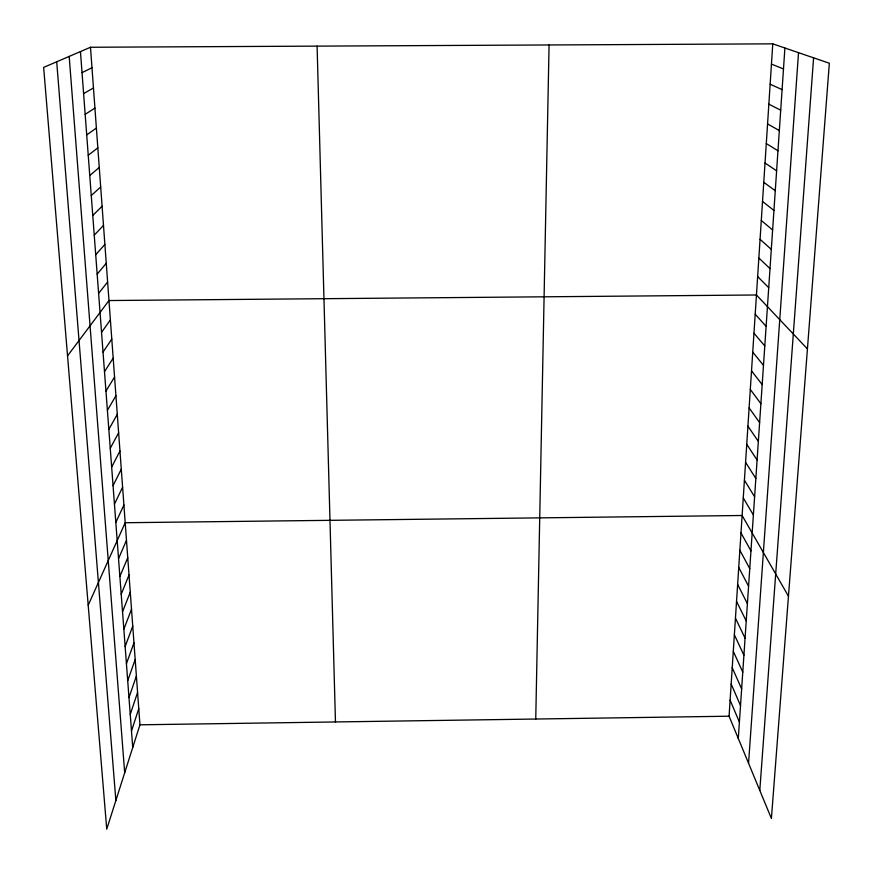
<?xml version="1.0" encoding="UTF-8"?>
<svg xmlns="http://www.w3.org/2000/svg" width="873" height="873" viewBox="0 0 873 873"><rect width="100%" height="100%" fill="white"/><g stroke="black" fill="none" stroke-linecap="round" stroke-linejoin="round"><path stroke-width="1.31" d="M535.749 719.036L549.073 44.97M772.769 43.846L829.35 63.238L771.405 818.481L729.075 716.209L772.769 43.846L90.486 47.262L43.65 67.396L106.746 829.154L139.953 724.808L90.486 47.262M738.296 738.503L784.903 48.004M748.554 763.286L798.522 52.675M759.794 790.425L813.592 57.836M131.485 731.017L138.774 708.669M130.241 714.387L137.585 692.409M128.975 697.625L136.395 676.018M127.709 680.722L135.184 659.508M126.432 663.698L133.973 642.877M125.134 646.533L132.751 626.105M123.835 629.226L131.517 609.212M122.526 611.787L130.273 592.178M121.205 594.207L129.018 575.023M119.874 576.486L127.753 557.727M118.532 558.622L126.487 540.3M88.206 605.24L125.199 522.731L742.115 515.496L788.461 596.215M115.814 522.447L123.911 505.02M114.439 504.147L122.602 487.167M113.053 485.683L121.292 469.183M111.657 467.077L119.961 451.046M110.249 448.307L118.63 432.757M108.83 429.385L117.288 414.337M107.39 410.31L115.923 395.753M105.949 391.071L114.559 377.027M104.487 371.669L113.184 358.137M103.025 352.103L111.788 339.095M101.541 332.373L110.391 319.9M67.548 355.857L108.972 300.541L756.444 294.987L807.427 348.927M98.616 293.383L107.619 281.99M97.165 274.144L106.255 263.286M95.714 254.741L104.88 244.429M94.24 235.175L103.494 225.42M92.756 215.456L102.086 206.268M91.261 195.563L100.679 186.953M89.755 175.517L99.26 167.485M88.238 155.296L97.831 147.853M86.711 134.9L96.379 128.069M85.161 114.33L94.928 108.11M83.601 93.597L93.455 87.998M82.029 72.677L91.971 67.712M139.953 724.808L729.075 716.209M771.448 64.111L783.496 68.912M770.15 84.223L782.099 89.635M768.851 104.16L780.702 110.194M767.563 123.933L779.327 130.568M766.287 143.554L777.963 150.789M765.021 163.011L776.61 170.824M763.766 182.326L775.268 190.707M762.522 201.477L773.936 210.426M761.289 220.476L772.627 229.981M760.067 239.322L771.317 249.372M758.855 258.026L770.019 268.611M757.644 276.577L768.731 287.697M755.2 314.193L766.112 326.36M753.966 333.235L764.792 345.937M752.733 352.125L763.482 365.351M751.522 370.861L762.184 384.6M750.311 389.456L760.896 403.686M749.11 407.887L759.619 422.619M747.921 426.177L758.353 441.389M746.742 444.324L757.098 460.016M745.575 462.33L755.854 478.48M744.418 480.194L754.61 496.802M743.261 497.916L753.388 514.972M740.981 532.934L750.966 550.885M739.857 550.241L749.765 568.618M738.744 567.417L748.576 586.22M737.641 584.463L747.397 603.669M736.539 601.377L746.229 620.987M735.448 618.16L745.073 638.174M734.368 634.813L743.916 655.219M733.287 651.334L742.781 672.134M732.229 667.736L741.646 688.917M731.17 684.017L740.522 705.58M730.123 700.179L739.409 722.102M56.701 61.787L115.869 800.497M69.185 56.418L124.686 772.801M80.447 51.572L132.729 747.528M317.095 46.127L335.461 721.96"/></g></svg>
